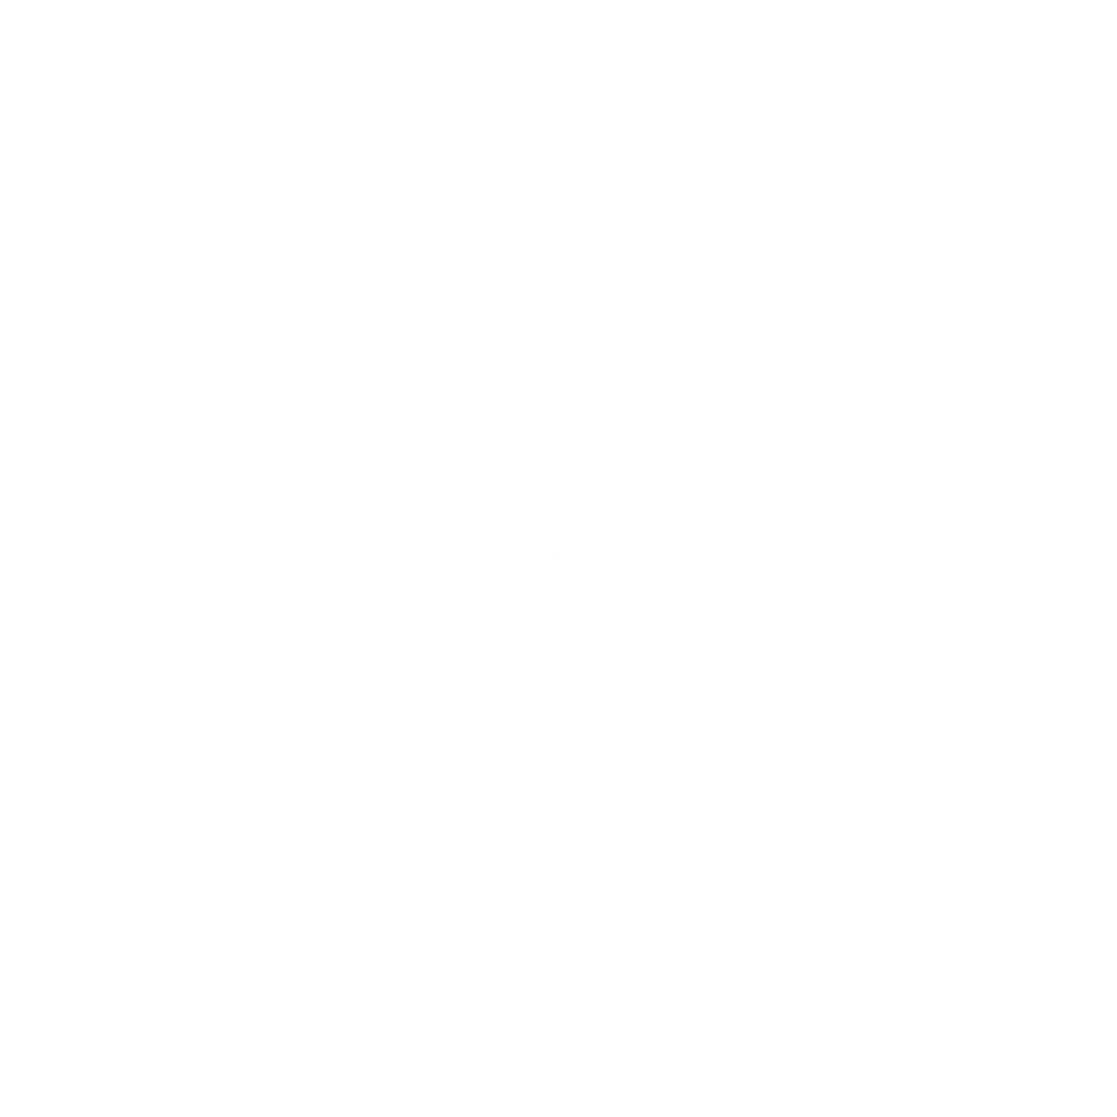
# Model space of a CAD drawing. Header units: inches. Extents: x 269.5412899652 to 269.5412899652, y -124.5 to -124.5.
import ezdxf

# ---------------------------------------------------------------- set-up
doc = ezdxf.new("R2010")
doc.units = ezdxf.units.IN
doc.header["$MEASUREMENT"] = 0

msp = doc.modelspace()

# ---------------------------------------------------------------- linework, layer by layer
msp.add_line((269.5412899652, -124.5), (269.5412899652, -124.5))
msp.add_line((269.5412899652, -124.5), (269.5412899652, -124.5))

doc.saveas('drawing.dxf')
